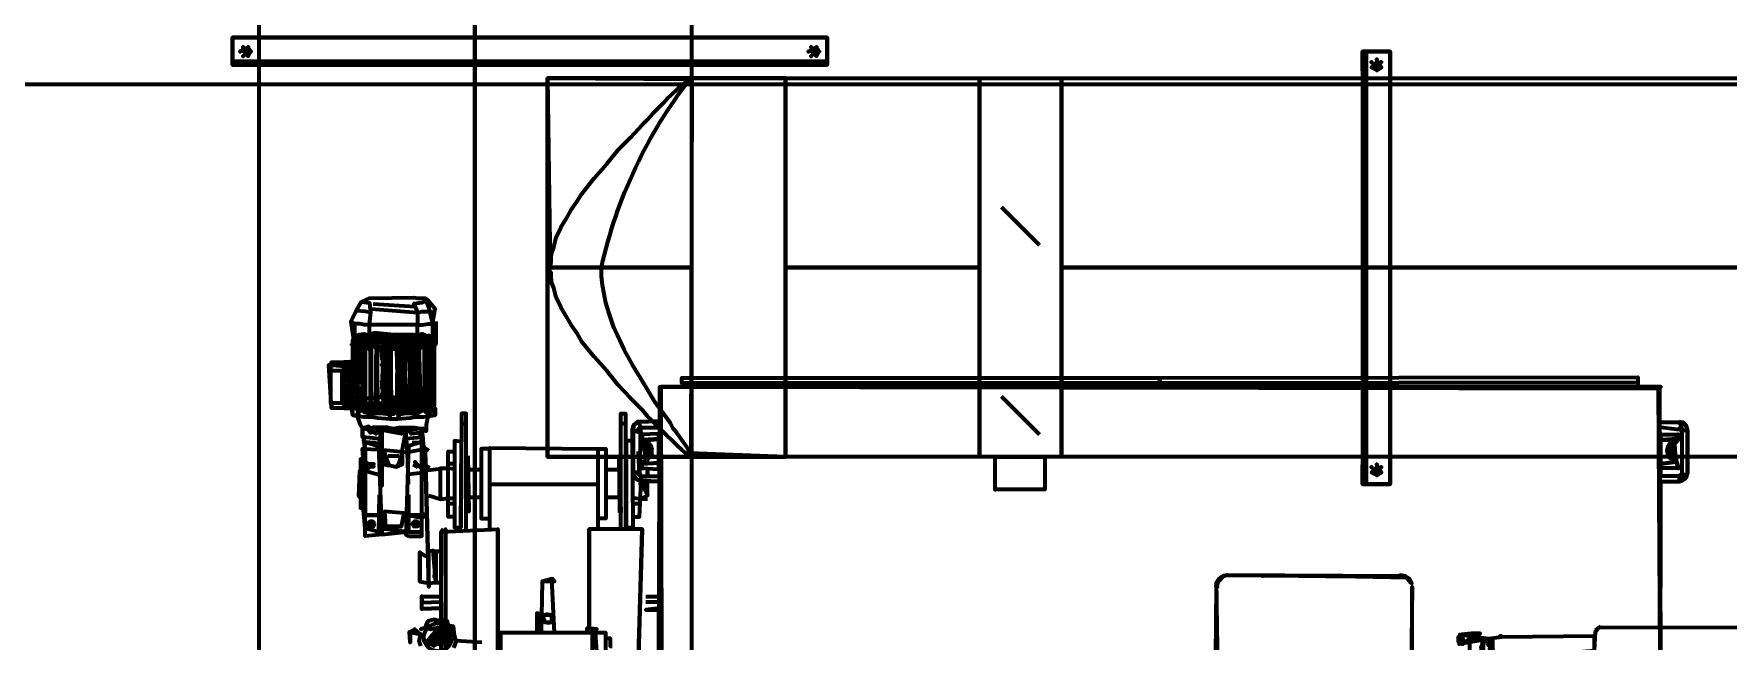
# Model space of a CAD drawing. Extents: x 0 to 1153, y 0 to 816.
# Drawn here: x 509.09 to 529.35, y 513.64 to 520.9 of the extents above; entities that cross this region are included whole.
import ezdxf

# ---------------------------------------------------------------- set-up
doc = ezdxf.new("R2010")
doc.units = 0
doc.header["$MEASUREMENT"] = 0
for name, color, linetype in [('Arch', 7, 'Continuous'), ('EQUIPMENTS', 7, 'Continuous'), ('Hatch', 7, 'Continuous'), ('HVAC', 7, 'Continuous')]:
    doc.layers.add(name, color=color, linetype=linetype)

msp = doc.modelspace()

# ---------------------------------------------------------------- linework, layer by layer
at = {"layer": 'Arch', "color": 11, "linetype": 'Continuous', "lineweight": 211}
for p, q in [((521.113, 518.372), (520.658, 518.827)), ((521.113, 516.107), (520.658, 516.562))]:
    msp.add_line(p, q, dxfattribs=at)
at = {"layer": 'EQUIPMENTS', "color": 251, "linetype": 'Continuous', "lineweight": 211}
msp.add_lwpolyline([(113.961, 522.88), (486.188, 522.88), (486.505, 520.298), (632.852, 520.298)], dxfattribs=at)
at = {"layer": 'Hatch', "color": 251, "linetype": 'Continuous', "lineweight": 211}
for p, q in [((513.768, 517.737), (513.8, 517.716)), ((513.895, 517.461), (513.895, 517.197)), ((513.186, 517.038), (513.196, 517.038)), ((513.577, 517.155), (513.482, 517.144)), ((513.652, 517.028), (513.588, 517.028)), ((516.594, 516.657), (516.583, 516.678)), ((513.133, 516.382), (513.08, 516.393)), ((513.44, 516.297), (513.45, 516.308)), ((514.255, 516.234), (514.202, 516.234)), ((516.16, 516.234), (516.107, 516.234)), ((513.609, 516.012), (513.726, 516.012)), ((513.704, 516.181), (513.662, 516.17)), ((512.995, 515.811), (512.995, 515.228)), ((513.323, 515.853), (513.45, 515.853)), ((515.832, 515.948), (515.832, 514.974)), ((516.096, 515.853), (516.107, 515.853)), ((514.117, 515.758), (514.043, 515.758)), ((514.435, 515.684), (514.287, 515.684)), ((516.086, 515.684), (515.927, 515.684)), ((516.572, 515.758), (516.572, 515.768)), ((514.54, 515.514), (515.832, 515.514)), ((513.048, 515.366), (513.048, 515.355)), ((514.043, 515.281), (514.117, 515.281)), ((514.435, 515.355), (514.287, 515.355)), ((516.086, 515.355), (515.927, 515.355)), ((516.255, 515.281), (516.329, 515.281)), ((516.424, 515.334), (516.329, 515.334)), ((514.276, 515.175), (514.255, 515.175)), ((513.98, 514.974), (513.958, 514.943)), ((523.886, 514.424), (523.886, 514.413)), ((523.949, 514.413), (523.949, 514.424)), ((524.076, 514.424), (524.076, 514.413)), ((524.14, 514.413), (524.14, 514.424)), ((524.267, 514.424), (524.267, 514.413)), ((524.33, 514.413), (524.33, 514.424)), ((516.403, 514.17), (516.572, 514.17)), ((516.403, 514.107), (516.572, 514.107)), ((525.558, 514.138), (525.568, 514.138)), ((513.641, 513.778), (513.641, 513.747)), ((525.558, 513.821), (525.568, 513.821)), ((523.24, 513.757), (523.229, 513.757)), ((525.568, 513.747), (525.558, 513.747)), ((525.568, 513.641), (525.558, 513.641))]:
    msp.add_line(p, q, dxfattribs=at)
for points in [[(512.942, 517.588), (513.006, 517.694), (513.101, 517.684), (513.112, 517.567), (513.048, 517.578), (512.942, 517.588), (512.879, 517.461), (512.942, 517.588), (513.006, 517.694), (513.101, 517.737), (513.63, 517.747), (513.683, 517.737), (513.768, 517.737), (513.81, 517.62), (513.853, 517.43), (513.853, 517.165), (513.821, 517.218), (513.694, 517.218), (513.673, 517.271), (513.662, 517.112), (513.673, 517.271), (513.673, 517.207), (513.768, 517.229), (513.673, 517.271), (513.673, 517.133), (513.673, 517.419), (513.736, 517.419), (513.8, 517.43), (513.853, 517.43), (513.884, 517.61), (513.8, 517.716), (513.726, 517.684), (513.63, 517.673), (513.673, 517.567), (513.673, 517.419), (513.038, 517.419), (512.985, 517.43), (512.921, 517.43), (512.921, 517.165), (512.964, 517.207), (512.911, 517.218), (513.027, 517.25), (513.08, 517.239), (513.154, 517.239), (513.112, 517.186), (513.048, 517.186), (512.974, 517.26), (512.911, 517.26), (513.038, 517.271), (513.091, 517.271), (513.112, 517.038), (513.112, 517.049)], [(513.144, 517.673), (513.641, 517.641), (513.63, 517.673)], [(512.921, 517.43), (512.879, 517.461), (512.921, 517.165), (512.879, 517.197)], [(513.292, 517.144), (513.196, 517.155), (513.101, 517.155), (513.101, 517.419), (513.122, 517.61), (513.673, 517.567), (513.726, 517.578), (513.789, 517.578), (513.842, 517.588), (513.842, 517.588)], [(513.112, 516.636), (513.122, 516.414), (513.122, 517.271), (513.345, 517.271), (513.355, 517.165), (513.355, 516.551), (513.26, 516.551), (513.27, 516.477), (513.186, 516.477), (513.186, 516.541), (513.112, 516.541), (513.112, 516.477), (513.122, 517.271), (513.122, 516.414), (513.175, 516.403), (513.186, 517.282), (513.228, 517.229), (513.355, 517.25), (513.366, 517.197), (513.44, 517.176), (513.419, 517.229), (513.366, 517.197), (513.313, 517.176), (513.323, 517.229), (513.334, 517.176), (513.345, 517.229), (513.355, 517.123), (513.355, 517.186), (513.355, 517.123), (513.345, 516.551), (513.355, 516.477), (513.408, 516.509), (513.419, 516.456), (513.366, 516.435), (513.345, 517.25), (513.355, 517.303), (513.355, 517.25), (513.355, 516.435), (513.355, 516.371), (513.419, 516.424), (513.366, 516.382), (513.334, 516.456), (513.334, 516.509), (513.355, 516.435), (513.345, 516.371), (513.355, 516.435), (513.281, 516.477), (513.26, 516.551), (513.196, 516.551), (513.196, 516.477), (513.26, 516.477), (513.27, 516.403), (513.196, 516.403), (513.196, 516.636), (513.196, 516.403), (513.186, 517.207), (513.239, 517.207), (513.27, 517.282), (513.27, 517.038), (513.26, 517.112), (513.292, 517.028), (513.27, 516.975), (513.27, 517.038), (513.281, 517.133), (513.345, 517.165), (513.313, 517.229), (513.281, 517.186), (513.26, 517.133), (513.26, 517.207), (513.281, 517.028), (513.292, 516.943), (513.292, 517.017), (513.281, 517.207), (513.281, 517.282), (513.27, 517.006), (513.27, 516.7), (513.249, 516.583), (513.292, 516.657), (513.313, 516.509), (513.366, 516.509), (513.355, 516.456), (513.366, 516.509), (513.345, 516.456), (513.355, 516.551), (513.429, 516.551), (513.514, 516.551), (513.588, 516.594), (513.652, 516.594), (513.588, 516.594), (513.662, 516.594), (513.662, 516.7), (513.673, 516.752), (513.588, 516.752), (513.673, 516.7), (513.609, 516.668), (513.662, 516.668), (513.609, 516.636), (513.588, 516.7), (513.673, 516.7), (513.673, 516.763), (513.673, 516.604), (513.588, 516.604), (513.652, 516.594), (513.662, 516.668), (513.588, 516.678), (513.577, 516.551), (513.588, 516.477), (513.588, 516.541), (513.694, 516.541), (513.662, 516.467), (513.694, 516.541), (513.757, 516.53), (513.726, 516.467), (513.81, 516.467), (513.863, 516.477), (513.81, 516.477), (513.863, 516.467), (513.779, 516.456), (513.853, 516.477), (513.8, 516.509), (513.8, 516.456), (513.853, 516.467), (513.821, 516.414), (513.736, 516.393), (513.683, 516.393), (513.577, 516.414), (513.62, 517.292), (513.503, 517.282), (513.493, 517.207), (513.493, 517.133), (513.419, 517.165), (513.429, 517.271), (513.366, 517.25), (513.355, 517.303), (513.355, 517.25), (513.313, 517.207), (513.101, 517.207), (513.048, 517.218), (513.027, 516.922), (512.837, 516.89), (512.847, 516.953), (512.794, 516.932), (512.847, 516.922), (512.794, 516.89), (512.89, 516.932), (512.974, 516.953), (512.9, 516.953), (512.9, 517.239), (512.911, 516.943), (512.932, 517.25), (512.964, 517.186), (512.964, 517.26), (512.974, 517.133), (512.964, 517.229), (513.027, 517.271), (513.006, 517.218), (513.027, 517.155), (512.985, 517.207), (512.953, 517.133), (512.911, 517.218), (512.921, 517.271), (512.921, 517.207), (512.953, 517.165), (512.964, 517.26), (512.911, 517.271), (512.964, 517.186), (512.921, 517.218), (512.974, 517.176), (512.932, 517.25), (512.932, 516.932), (512.932, 516.996), (512.995, 516.985), (512.921, 516.996), (512.89, 516.932), (512.794, 516.932), (512.815, 516.858), (512.826, 516.805), (512.89, 516.752), (512.837, 516.742), (512.89, 516.71), (512.837, 516.657), (512.89, 516.647), (512.974, 516.604), (512.942, 516.647), (512.89, 516.657), (512.847, 516.615), (512.879, 516.551), (512.932, 516.551), (512.964, 516.594), (512.932, 516.541), (512.858, 516.562), (512.858, 516.615), (512.89, 516.657), (512.974, 516.604), (512.932, 516.541), (512.868, 516.562), (512.847, 516.615), (512.932, 516.657), (512.974, 516.604), (512.932, 516.541), (512.964, 516.604), (512.942, 516.551), (512.974, 516.604), (512.932, 516.657), (512.847, 516.615), (512.815, 516.562), (512.847, 516.488), (512.837, 516.435), (512.985, 516.467), (512.826, 516.467), (512.858, 516.509), (512.794, 516.477), (512.89, 516.477), (512.89, 516.541), (512.858, 516.636), (512.921, 516.657), (512.964, 516.625), (512.995, 516.573), (512.942, 516.551), (512.815, 516.583), (512.826, 516.636), (512.879, 516.689), (512.858, 516.636), (512.879, 516.551), (512.932, 516.509), (512.858, 516.53), (512.932, 516.509), (512.995, 516.573), (512.995, 516.636), (512.942, 516.689), (512.89, 516.7), (512.89, 516.752), (512.837, 516.795), (512.89, 516.763), (512.942, 516.774), (512.985, 516.805), (512.942, 516.763), (512.995, 516.805), (512.942, 516.763), (512.837, 516.805), (512.879, 516.911), (512.985, 516.869), (512.932, 516.932), (512.974, 517.176), (512.974, 516.953), (512.879, 516.911), (512.815, 516.827), (512.826, 516.879), (512.837, 516.805), (512.879, 516.752), (512.942, 516.731), (512.995, 516.805), (512.995, 516.879), (512.9, 516.964), (512.995, 516.964), (512.911, 516.964), (512.995, 516.975), (512.995, 517.176), (512.974, 516.953), (512.89, 516.932), (512.826, 516.879), (512.815, 516.827), (512.837, 516.774), (512.89, 516.721), (512.837, 516.774), (512.837, 516.827), (512.847, 516.879), (512.942, 516.901), (512.911, 516.953), (512.974, 516.953), (512.89, 516.922), (512.847, 516.879), (512.985, 516.869), (512.942, 516.731), (512.964, 516.678), (512.911, 516.657), (512.826, 516.636), (512.815, 516.583), (512.89, 516.509), (512.794, 516.477), (512.837, 516.424), (512.985, 516.424), (513.017, 516.467), (513.048, 516.414), (512.985, 516.435), (512.826, 516.435), (512.794, 516.477), (512.646, 516.488), (512.646, 516.424), (512.614, 516.943), (512.837, 516.922), (512.995, 516.943), (512.995, 517.176), (512.985, 517.229), (512.911, 517.239), (512.974, 517.25), (512.921, 517.271), (512.964, 517.218), (512.995, 517.176), (513.017, 517.26), (513.017, 516.456), (512.953, 516.414), (512.911, 516.445), (512.964, 516.467), (512.794, 516.435), (513.027, 516.467), (512.9, 516.456), (512.953, 516.456), (512.974, 516.393), (512.953, 516.456), (513.017, 516.424), (513.017, 517.26), (512.942, 517.271), (512.974, 517.165), (512.953, 517.239), (512.953, 517.186), (512.985, 517.26), (512.974, 517.176), (512.964, 517.229), (512.9, 517.229), (512.921, 516.943), (512.911, 517.207), (513.006, 517.218), (513.122, 517.197), (513.196, 517.207), (513.186, 517.123), (513.196, 516.562), (513.196, 517.133), (513.281, 517.112), (513.292, 517.017), (513.249, 517.091), (513.281, 517.006), (513.281, 516.647), (513.281, 516.403), (513.323, 516.435), (513.345, 516.509), (513.345, 516.414), (513.345, 517.271), (513.27, 517.271), (513.313, 517.303), (513.281, 517.207), (513.323, 517.176), (513.355, 517.133), (513.44, 517.176), (513.44, 517.25), (513.44, 517.303), (513.429, 516.435), (513.44, 516.371), (513.429, 516.435), (513.514, 516.403), (513.546, 517.229), (513.419, 517.271), (513.44, 516.509), (513.408, 516.435), (513.419, 516.371), (513.429, 516.435), (513.44, 517.25), (513.45, 517.303), (513.63, 517.303), (513.694, 517.271), (513.81, 517.26), (513.831, 517.207), (513.779, 517.229), (513.853, 517.207), (513.768, 517.176), (513.694, 517.133), (513.673, 517.207), (513.694, 517.292), (513.757, 517.292), (513.821, 517.229), (513.874, 517.229), (513.81, 517.207), (513.863, 517.239), (513.768, 517.176), (513.673, 517.133), (513.652, 517.07), (513.588, 517.07), (513.652, 517.08), (513.588, 517.08), (513.673, 517.059), (513.609, 517.049), (513.673, 516.996), (513.609, 516.953), (513.652, 517.006), (513.662, 517.123), (513.662, 517.271), (513.673, 517.133), (513.662, 517.08), (513.673, 517.133), (513.768, 517.176), (513.715, 517.207), (513.662, 517.207), (513.757, 517.25), (513.821, 517.26), (513.821, 517.207), (513.853, 517.271), (513.853, 517.207), (513.821, 517.271), (513.8, 517.176), (513.863, 517.218), (513.8, 517.26), (513.8, 517.176), (513.757, 516.509), (513.736, 516.435), (513.652, 516.414), (513.652, 517.271), (513.662, 517.028), (513.662, 516.922), (513.673, 517.07), (513.588, 517.006), (513.673, 516.985), (513.694, 517.271), (513.652, 517.207), (513.694, 517.133), (513.694, 517.197), (513.673, 517.123), (513.694, 517.197), (513.63, 517.239), (513.577, 517.207), (513.577, 517.133), (513.514, 517.133), (513.524, 517.282), (513.408, 517.303), (513.429, 517.25), (513.503, 517.282), (513.546, 516.445), (513.726, 516.414), (513.704, 516.467), (513.726, 516.53), (513.757, 516.467), (513.8, 516.424), (513.779, 516.477), (513.757, 516.53), (513.779, 516.424), (513.863, 516.467), (513.779, 516.424), (513.757, 516.477), (513.757, 517.207), (513.81, 517.25), (513.863, 517.25), (513.821, 516.435), (513.874, 516.445), (513.863, 517.239), (513.874, 516.445), (513.789, 516.477), (513.853, 516.435), (513.81, 517.25), (513.789, 517.176), (513.757, 516.498), (513.779, 517.229), (513.863, 517.218), (513.81, 517.207), (513.789, 516.509), (513.81, 516.435), (513.863, 516.445), (513.81, 516.435), (513.757, 516.467), (513.694, 516.488), (513.673, 517.197), (513.588, 517.271), (513.535, 517.271), (513.704, 517.271), (513.789, 517.26), (513.863, 517.239), (513.81, 517.26), (513.757, 517.186), (513.81, 517.25), (513.863, 517.207), (513.821, 517.25), (513.8, 517.176), (513.8, 516.509), (513.821, 516.435), (513.853, 516.477), (513.831, 516.414), (513.8, 516.52), (513.821, 516.445), (513.863, 516.477), (513.81, 516.477), (513.863, 516.456), (513.81, 516.477), (513.831, 516.424), (513.8, 517.229), (513.874, 517.239), (513.81, 517.292), (513.853, 517.218), (513.768, 517.176), (513.673, 517.144), (513.588, 517.133), (513.588, 517.197), (513.694, 517.218), (513.81, 517.207), (513.842, 517.25), (513.8, 516.456), (513.726, 516.414), (513.821, 516.34), (513.853, 516.414), (513.8, 516.477), (513.874, 516.445), (513.821, 516.477), (513.81, 516.424), (513.757, 516.435), (513.662, 516.403), (513.694, 516.445), (513.588, 516.403), (513.588, 516.689), (513.662, 516.678), (513.673, 516.625), (513.662, 516.71), (513.673, 516.953), (513.588, 516.922), (513.652, 516.922), (513.588, 516.922), (513.588, 517.017), (513.588, 517.07), (513.588, 517.017), (513.652, 517.006), (513.673, 516.932), (513.588, 516.932), (513.673, 516.975), (513.662, 517.028), (513.673, 516.943), (513.662, 517.028), (513.673, 516.731), (513.652, 516.657), (513.63, 516.445), (513.546, 516.456), (513.44, 516.456), (513.44, 516.509), (513.429, 516.414), (513.45, 516.509), (513.577, 516.477), (513.419, 516.435), (513.45, 516.382), (513.419, 516.456), (513.334, 516.435), (513.366, 516.382), (513.323, 516.435), (513.27, 516.414), (513.27, 516.657), (513.292, 516.742), (513.249, 516.668), (513.292, 516.752), (513.27, 516.678), (513.292, 516.594), (513.334, 517.165), (513.345, 517.271), (513.419, 517.303), (513.44, 517.25), (513.493, 517.207), (513.429, 517.186), (513.334, 517.25), (513.281, 517.282), (513.355, 517.282), (513.44, 517.25), (513.345, 517.229), (513.366, 517.176), (513.355, 517.271), (513.345, 516.435), (513.461, 516.382), (513.503, 516.414), (513.461, 517.303), (513.44, 517.25), (513.535, 517.207), (513.588, 517.186), (513.535, 517.207), (513.493, 516.477), (513.461, 516.435), (513.419, 517.271), (513.62, 517.26), (513.577, 516.403), (513.387, 516.382), (513.122, 516.414), (513.112, 516.488), (513.112, 516.541), (513.112, 517.123), (513.048, 517.144), (513.048, 517.218), (512.995, 517.229), (512.932, 516.996), (512.837, 516.964), (512.847, 516.911), (512.815, 516.858), (512.815, 516.795), (512.847, 516.731), (512.911, 516.7), (512.974, 516.625), (512.995, 516.52), (512.942, 516.477), (512.858, 516.477), (512.815, 516.53), (512.89, 516.467), (512.942, 516.477), (512.89, 516.467), (512.985, 516.509), (513.006, 516.583), (512.974, 516.625), (512.911, 516.657), (512.858, 516.636), (512.815, 516.573), (512.826, 516.52), (512.815, 516.573), (512.879, 516.615), (512.942, 516.615), (512.974, 516.562), (512.942, 516.615), (512.879, 516.615), (512.847, 516.573), (512.932, 516.541), (512.974, 516.594), (512.932, 516.541), (512.868, 516.562), (512.847, 516.625), (512.911, 516.71), (512.837, 516.742), (512.815, 516.795), (512.858, 516.869), (512.879, 516.922), (512.837, 516.964), (512.837, 516.89), (512.826, 516.837), (512.837, 516.89), (512.942, 516.922), (512.89, 516.89), (512.985, 516.848), (512.985, 516.795), (512.964, 516.721), (512.911, 516.71), (512.985, 516.742), (513.006, 516.816), (512.974, 516.869), (512.911, 516.89), (512.985, 516.869), (512.964, 516.784), (512.911, 516.752), (512.837, 516.795), (512.89, 516.752), (512.89, 516.689), (512.932, 516.657), (512.974, 516.615), (512.868, 516.647), (512.815, 516.573), (512.847, 516.488), (512.89, 516.435), (513.027, 516.435), (513.048, 516.488), (513.059, 516.541), (513.112, 516.541), (513.112, 516.562)], [(513.228, 517.229), (513.154, 517.239), (513.048, 517.197), (512.964, 517.207), (512.921, 517.271), (512.953, 517.165), (512.921, 517.207), (512.921, 517.271), (513.017, 517.282), (513.08, 517.292), (513.154, 517.324), (513.091, 517.292), (513.038, 517.282), (512.974, 517.271), (512.964, 517.218), (512.911, 517.229), (512.974, 517.303), (513.038, 517.313), (513.091, 517.292), (513.228, 517.229), (513.228, 517.303), (513.154, 517.239), (513.091, 517.239), (513.027, 517.207), (513.027, 516.975), (512.868, 516.932), (512.932, 516.932), (513.006, 516.858), (512.932, 516.89), (513.006, 516.858), (512.964, 516.784), (512.932, 516.89), (512.868, 516.879), (512.953, 516.879), (512.89, 516.89), (512.815, 516.837), (512.858, 516.922), (512.911, 516.901), (512.964, 516.784), (512.932, 516.7), (512.879, 516.71), (512.815, 516.774), (512.826, 516.837), (512.858, 516.879), (512.942, 516.879), (512.964, 516.784), (512.942, 516.71), (512.837, 516.7), (512.942, 516.71), (512.964, 516.784), (512.932, 516.71), (512.911, 516.657), (512.868, 516.71), (512.932, 516.71), (512.964, 516.784), (512.942, 516.879), (512.89, 516.89), (512.826, 516.837), (512.815, 516.784), (512.826, 516.837), (512.879, 516.879), (512.826, 516.837), (512.815, 516.784), (512.858, 516.721), (512.911, 516.721), (512.837, 516.763), (512.837, 516.827), (512.879, 516.869), (512.942, 516.869), (512.964, 516.784), (512.942, 516.731), (512.89, 516.71), (512.837, 516.752), (512.826, 516.816), (512.868, 516.869), (512.942, 516.869), (512.964, 516.784), (512.911, 516.689), (512.942, 516.647), (512.995, 516.615), (513.006, 516.541), (512.942, 516.467), (512.995, 516.509), (513.006, 516.562), (512.995, 516.509), (513.017, 516.456), (513.112, 516.414), (512.953, 516.414), (513.006, 516.541), (513.006, 516.615), (512.964, 516.52), (512.911, 516.498), (512.847, 516.53), (512.847, 516.583), (512.9, 516.615), (512.964, 516.594), (512.974, 516.541), (513.006, 516.615), (512.974, 516.668), (512.911, 516.71), (512.964, 516.784), (512.942, 516.869), (512.89, 516.89), (512.932, 516.932), (513.027, 516.932), (512.794, 516.975), (513.027, 516.975), (512.794, 516.975), (513.027, 516.943), (512.837, 516.89), (512.89, 516.901), (512.837, 516.89), (512.932, 516.922), (512.921, 516.975), (513.027, 516.975), (512.911, 516.932), (512.911, 516.879), (512.858, 516.858), (512.964, 516.784), (512.911, 516.879), (512.868, 516.922), (512.815, 516.858), (512.815, 516.795), (512.815, 516.858), (512.868, 516.922), (512.932, 516.932), (512.985, 516.858), (512.964, 516.784), (512.974, 516.721), (512.89, 516.7), (512.837, 516.731), (512.815, 516.816), (512.847, 516.869), (512.911, 516.89), (512.837, 516.879), (512.89, 516.922), (512.985, 516.879), (512.932, 516.922), (512.837, 516.879), (512.964, 516.784), (512.858, 516.784), (512.964, 516.784), (512.974, 516.805)], [(513.588, 516.7), (513.652, 516.678), (513.652, 516.763), (513.588, 516.752), (513.588, 516.7), (513.652, 516.678), (513.588, 516.7), (513.652, 516.678), (513.588, 516.7), (513.588, 516.985), (513.652, 516.985), (513.588, 516.985), (513.652, 517.006), (513.588, 517.028), (513.588, 517.282), (513.27, 517.282), (513.228, 517.229), (513.419, 517.186), (513.662, 517.186), (513.768, 517.229), (513.8, 517.176), (513.874, 517.229), (513.874, 516.445), (513.863, 517.207), (513.81, 517.207), (513.789, 517.155), (513.8, 517.207), (513.874, 517.229), (513.81, 517.229), (513.789, 517.155), (513.779, 517.229), (513.757, 517.176), (513.715, 517.144), (513.81, 517.207), (513.81, 517.26), (513.715, 517.186), (513.736, 517.26), (513.789, 517.218), (513.726, 517.218), (513.662, 517.144), (513.736, 517.155), (513.609, 517.144), (513.673, 517.144), (513.662, 517.207), (513.757, 517.186), (513.715, 517.218), (513.736, 517.282), (513.8, 517.271), (513.726, 517.26), (513.789, 517.218), (513.81, 517.165), (513.81, 516.509), (513.8, 516.424), (513.715, 516.467), (513.736, 516.414), (513.789, 516.424), (513.831, 516.477), (513.789, 516.424), (513.757, 516.498), (513.715, 516.467), (513.694, 517.197), (513.736, 517.282), (513.662, 517.271), (513.652, 517.08), (513.588, 517.08), (513.694, 517.133), (513.673, 517.186), (513.683, 517.239), (513.747, 517.207), (513.81, 517.207), (513.863, 517.207), (513.831, 517.271), (513.81, 517.207), (513.863, 517.239), (513.779, 517.197), (513.694, 517.133), (513.673, 517.186), (513.683, 517.239), (513.588, 517.282), (513.683, 517.271), (513.736, 517.271), (513.8, 517.282), (513.736, 517.313), (513.683, 517.292), (513.588, 517.282), (513.704, 517.271), (513.609, 516.414), (513.472, 516.414), (513.461, 516.541), (513.408, 516.509), (513.408, 516.456), (513.355, 516.435), (513.323, 516.382), (513.355, 516.424), (513.27, 516.477), (513.345, 516.488), (513.228, 516.456), (513.154, 516.445), (513.038, 516.424), (512.974, 516.382), (513.048, 516.414), (512.995, 516.456), (512.942, 516.509), (512.974, 516.562), (512.942, 516.604), (512.89, 516.615), (512.847, 516.573), (512.911, 516.498), (512.847, 516.53), (512.837, 516.467), (512.89, 516.467), (512.815, 516.467), (512.953, 516.445), (512.9, 516.467), (512.953, 516.467), (512.921, 516.414), (512.89, 516.498), (512.942, 516.509), (512.995, 516.541), (513.006, 516.615), (512.942, 516.689), (513.006, 516.615), (512.964, 516.678), (512.911, 516.7), (512.815, 516.625), (512.837, 516.7), (512.89, 516.689), (512.837, 516.7), (512.89, 516.7), (512.89, 516.647), (512.837, 516.7), (512.911, 516.742), (512.837, 516.742), (512.89, 516.742), (512.942, 516.752), (512.995, 516.784), (513.006, 516.858), (512.974, 516.901), (512.932, 516.932), (512.985, 516.89), (513.006, 516.837), (512.964, 516.922), (512.911, 516.932), (512.985, 516.89), (513.006, 516.837), (512.932, 516.932), (513.006, 516.858), (512.995, 516.784), (512.942, 516.752), (512.89, 516.742), (512.89, 516.647), (512.942, 516.689), (512.985, 516.657), (513.006, 516.604), (512.974, 516.53), (512.89, 516.509), (512.837, 516.477), (513.027, 516.477), (512.794, 516.424), (513.017, 516.424), (512.794, 516.424), (513.038, 516.414), (512.953, 516.414), (512.974, 516.329), (513.038, 516.318), (513.133, 516.318), (513.196, 516.308), (513.345, 516.297), (513.44, 516.297), (513.588, 516.308), (513.641, 516.318), (513.747, 516.318), (513.8, 516.329), (513.884, 516.34), (513.884, 516.414), (513.821, 516.435), (513.884, 516.414), (513.8, 516.424), (513.747, 516.393), (513.662, 516.414), (513.609, 516.414), (513.588, 517.282)], [(513.726, 515.821), (513.768, 515.789), (513.726, 515.821), (513.768, 515.916), (513.704, 516.128), (513.599, 516.117), (513.567, 516.17), (513.482, 516.117), (513.249, 516.16), (513.175, 516.117), (513.08, 516.17), (513.027, 516.17), (512.995, 516.223), (512.953, 516.34), (512.974, 516.393), (513.027, 516.424), (513.112, 516.467), (513.048, 516.488), (513.038, 516.435), (512.837, 516.435), (512.89, 516.435), (512.837, 516.467), (512.911, 516.467), (512.847, 516.488), (512.932, 516.467), (513.006, 516.541), (512.985, 516.615), (513.006, 516.541), (512.964, 516.594), (512.879, 516.615), (512.815, 516.541), (512.879, 516.509), (512.964, 516.477), (512.89, 516.509), (512.847, 516.551), (512.911, 516.509), (512.964, 516.53), (512.942, 516.615), (512.89, 516.615), (512.942, 516.604), (512.964, 516.551), (512.921, 516.498), (512.858, 516.53), (512.911, 516.509), (512.964, 516.541), (512.953, 516.594), (512.964, 516.541), (512.89, 516.509), (512.826, 516.562), (512.815, 516.615), (512.847, 516.668), (512.815, 516.625), (512.847, 516.541), (512.89, 516.509), (512.921, 516.445), (512.868, 516.477), (512.826, 516.52), (512.815, 516.573), (512.847, 516.625), (512.89, 516.742), (512.985, 516.784), (513.006, 516.837), (512.964, 516.763), (512.911, 516.742), (512.837, 516.784), (512.815, 516.858), (512.847, 516.901), (513.027, 516.964), (512.921, 517.006), (512.921, 516.943), (512.868, 516.922), (513.027, 516.996), (513.027, 516.424), (513.122, 516.414), (513.038, 516.393), (512.974, 516.414), (512.921, 516.456), (512.974, 516.424), (513.038, 516.435), (512.953, 516.414), (512.921, 516.456), (512.953, 516.414), (512.911, 516.445), (512.837, 516.477), (513.027, 516.467), (513.08, 516.393), (513.144, 516.382), (513.323, 516.382), (513.27, 516.403), (513.345, 516.435), (513.323, 516.509), (513.355, 516.562), (513.461, 516.541), (513.503, 516.477), (513.514, 516.551), (513.472, 517.144), (513.429, 517.176), (513.546, 517.229), (513.62, 517.239), (513.588, 517.282), (513.154, 517.324), (513.196, 517.282), (513.196, 517.038), (513.186, 517.271), (513.196, 517.197), (513.186, 517.133), (513.112, 517.207), (513.122, 517.144), (513.122, 517.207), (513.228, 517.229), (513.069, 517.271), (512.995, 517.26), (512.921, 517.207), (512.974, 517.229), (512.974, 517.165), (512.921, 517.207), (512.995, 517.26), (513.048, 517.26), (513.048, 516.414), (513.228, 516.445), (513.186, 516.477), (513.122, 516.488), (513.175, 516.477), (513.302, 516.456), (513.472, 516.456), (513.503, 516.403), (513.45, 516.403), (513.387, 516.35), (513.302, 516.35), (513.228, 516.361), (513.091, 516.361), (513.038, 516.371), (513.091, 516.414), (513.154, 516.424), (513.62, 516.424), (513.726, 516.467), (513.81, 516.467), (513.81, 516.414), (513.736, 516.393), (513.683, 516.361), (513.546, 516.361), (513.472, 516.35), (513.63, 516.382), (513.683, 516.414), (513.736, 516.414), (513.8, 516.393), (513.863, 516.414), (513.821, 516.445), (513.8, 516.382), (513.694, 516.393), (513.63, 516.382), (513.577, 516.414), (513.514, 516.403), (513.313, 516.414), (513.281, 516.625), (513.27, 516.615)], [(512.942, 517.239), (512.921, 517.165), (512.942, 517.239), (513.017, 517.282), (512.942, 517.239), (512.921, 517.165), (512.942, 517.239), (512.985, 517.165), (513.038, 517.155), (513.112, 517.197), (513.027, 517.186), (512.921, 517.165), (512.942, 517.239), (513.017, 517.282)], [(513.122, 517.271), (513.334, 517.303), (513.345, 517.25)], [(513.355, 517.165), (513.408, 517.176), (513.461, 517.229), (513.482, 517.144), (513.249, 517.102), (513.249, 517.017), (513.27, 516.964), (513.249, 516.943)], [(513.736, 517.155), (513.8, 517.165), (513.895, 517.186), (513.8, 517.165), (513.768, 517.229), (513.673, 517.197), (513.768, 517.229), (513.8, 517.165)], [(513.355, 517.038), (513.355, 517.038), (513.345, 517.038)], [(513.408, 517.207), (513.408, 517.207), (513.408, 517.207), (513.408, 517.207)], [(512.636, 516.869), (512.636, 516.488), (512.773, 516.488), (512.773, 516.869), (512.636, 516.869), (512.646, 516.975), (512.794, 516.975), (512.794, 516.424), (512.646, 516.424)], [(512.773, 516.953), (512.636, 516.943), (512.773, 516.953), (512.636, 516.943), (512.636, 516.943)], [(512.985, 516.858), (512.868, 516.901), (512.837, 516.858), (512.868, 516.901)], [(513.196, 516.636), (513.196, 516.636), (513.186, 516.636)], [(513.249, 516.742), (513.249, 516.742), (513.249, 516.742)], [(513.345, 516.647), (513.345, 516.647), (513.355, 516.647)], [(513.662, 516.657), (513.652, 516.403), (513.652, 516.488), (513.588, 516.488), (513.641, 516.477), (513.588, 516.477), (513.524, 516.456), (513.472, 516.456)], [(513.588, 516.763), (513.652, 516.763), (513.588, 516.763), (513.652, 516.763)], [(515.747, 513.45), (517.091, 513.472), (516.562, 513.45), (516.572, 516.678), (528.511, 516.657), (528.532, 513.45), (525.568, 513.45), (525.568, 514.286), (525.558, 513.302), (523.219, 513.334), (523.304, 513.196), (523.261, 513.08)], [(525.579, 513.339), (525.546, 513.294), (525.579, 513.339), (525.558, 513.45), (528.542, 513.45), (528.532, 516.678), (516.583, 516.678), (516.594, 513.472), (516.594, 513.472)], [(528.267, 516.731), (522.552, 516.721), (516.837, 516.721), (516.837, 516.784), (522.552, 516.784), (522.552, 516.721), (522.552, 516.784), (528.267, 516.795), (528.267, 516.678)], [(512.9, 516.34), (512.89, 516.414), (512.9, 516.34), (512.974, 516.329)], [(512.953, 516.414), (512.953, 516.414), (512.953, 516.414)], [(513.345, 516.371), (513.345, 516.297), (513.345, 516.371), (513.122, 516.403), (513.08, 516.445), (513.186, 516.477), (513.133, 516.477), (512.995, 516.435), (513.027, 516.488)], [(513.196, 516.562), (513.196, 516.562), (513.186, 516.562)], [(513.313, 516.456), (513.26, 516.456), (513.196, 516.445)], [(513.44, 516.371), (513.45, 516.308), (513.44, 516.371), (513.313, 516.414), (513.313, 516.52), (513.461, 516.52)], [(513.313, 516.52), (513.334, 516.509), (513.323, 516.52)], [(513.641, 516.382), (513.694, 516.445), (513.694, 516.445), (513.694, 516.445), (513.577, 516.403)], [(513.588, 516.594), (513.652, 516.604), (513.588, 516.594), (513.652, 516.594), (513.652, 516.594)], [(513.8, 516.424), (513.747, 516.435), (513.779, 516.435)], [(513.884, 516.414), (513.884, 516.34)], [(513.8, 516.329), (513.779, 516.223), (513.779, 516.149), (513.726, 516.17), (513.747, 515.959), (513.81, 515.916)], [(514.255, 514.974), (514.255, 516.361), (514.202, 516.361), (514.191, 514.996), (514.202, 516.022), (514.117, 516.033), (514.117, 514.996), (514.191, 514.996)], [(516.107, 514.974), (516.107, 516.361), (516.16, 516.361), (516.16, 514.974)], [(516.255, 516.033), (516.17, 516.033), (516.17, 514.996), (516.255, 514.996), (516.244, 516.165), (516.259, 516.218), (516.306, 516.258), (516.572, 516.266), (516.306, 516.258), (516.256, 516.211), (516.255, 516.16), (516.255, 515.652), (516.264, 515.598), (516.306, 515.564), (516.572, 515.546), (516.35, 515.546), (516.392, 515.514), (516.424, 515.377), (516.35, 515.334), (516.255, 515.345)], [(516.244, 516.165), (516.259, 516.218), (516.306, 516.258), (516.337, 516.265)], [(516.361, 515.705), (516.35, 515.758), (516.572, 515.768), (516.35, 515.758), (516.361, 515.705), (516.562, 515.694), (516.562, 516.117), (516.35, 516.107), (516.35, 516.054), (516.401, 516.015), (516.445, 515.98), (516.414, 516.022), (516.424, 515.8), (516.435, 516.001), (516.467, 515.842), (516.467, 515.959), (516.477, 515.853), (516.445, 516.001), (516.414, 515.789), (516.371, 516.033), (516.572, 516.054), (516.361, 516.043), (516.361, 516.117), (516.255, 516.16), (516.256, 516.211), (516.306, 516.258), (516.35, 516.191), (516.572, 516.191)], [(528.542, 514.276), (528.542, 515.546), (528.783, 515.549), (528.84, 515.587), (528.86, 515.641), (528.86, 516.16), (528.849, 516.211), (528.812, 516.25), (528.542, 516.255), (528.765, 516.255), (528.796, 516.16), (528.86, 516.16), (528.86, 515.641), (528.798, 515.554), (528.852, 515.607), (528.796, 515.641), (528.796, 516.16), (528.542, 516.191)], [(528.759, 516.266), (528.849, 516.211), (528.812, 516.25), (528.859, 516.173)], [(513.218, 515.387), (513.207, 514.943), (513.048, 514.985), (513.006, 515.461), (513.048, 515.525), (513.017, 515.937), (513.218, 515.927), (513.556, 515.895), (513.535, 516.16), (513.482, 516.16), (513.599, 516.16), (513.535, 516.16), (513.493, 515.927), (513.493, 515.747), (513.419, 515.715), (513.334, 515.736), (513.281, 515.895), (513.281, 515.747), (513.334, 515.736), (513.281, 515.747)], [(513.017, 516.181), (513.091, 516.202), (513.017, 516.181), (513.017, 516.075), (513.017, 516.181), (513.017, 516.181)], [(513.048, 515.927), (513.027, 516.075), (513.048, 515.927), (513.048, 515.144), (513.207, 515.144), (513.048, 515.144)], [(513.249, 516.054), (513.218, 516.054), (513.027, 516.075)], [(513.048, 516.022), (513.207, 515.969), (513.249, 514.911), (513.546, 514.943), (513.207, 514.985), (513.249, 514.911), (513.048, 514.89), (513.048, 516.022), (513.165, 516.012), (513.207, 515.969), (513.249, 516.16), (513.249, 515.927), (513.249, 515.493), (513.207, 515.493)], [(513.323, 516.191), (513.144, 516.191), (513.08, 516.17), (513.112, 516.128), (513.207, 516.17), (513.27, 516.16), (513.503, 516.16)], [(513.175, 516.117), (513.323, 516.191), (513.387, 516.181), (513.45, 516.191), (513.641, 516.191), (513.704, 516.181), (513.757, 516.181), (513.662, 516.17), (513.535, 516.16), (513.63, 516.117)], [(513.757, 516.075), (513.535, 516.054), (513.535, 516.054)], [(516.308, 516.165), (516.342, 516.202), (516.329, 515.62), (516.319, 515.906)], [(516.362, 516.042), (516.416, 516.023), (516.456, 515.983), (516.476, 515.931), (516.445, 515.832), (516.399, 515.79), (516.35, 515.763), (516.399, 515.79), (516.445, 515.832), (516.477, 515.911), (516.465, 515.967), (516.416, 516.023), (516.362, 516.042), (516.361, 516.107), (516.362, 516.042), (516.416, 516.023), (516.456, 515.983), (516.476, 515.931), (516.445, 515.832), (516.399, 515.79), (516.393, 515.911), (516.395, 515.969), (516.393, 515.899), (516.399, 515.79), (516.399, 515.79), (516.445, 515.832)], [(516.562, 516.107), (516.562, 516.107), (516.562, 516.107)], [(528.542, 515.546), (528.765, 515.546), (528.765, 515.609), (528.542, 515.609), (528.542, 515.694), (528.542, 516.107), (528.754, 516.107), (528.743, 516.033), (528.643, 515.991), (528.62, 515.94), (528.62, 515.882), (528.649, 515.824), (528.71, 515.865), (528.711, 515.923), (528.669, 515.98), (528.649, 515.824), (528.648, 515.969), (528.649, 515.824), (528.669, 516.001), (528.649, 515.824), (528.69, 516.012), (528.731, 515.78), (528.701, 516.022), (528.754, 516.107), (528.743, 516.056), (528.542, 516.043), (528.754, 516.043), (528.706, 515.992), (528.711, 515.934), (528.711, 515.876), (528.731, 515.78), (528.754, 515.705), (528.731, 515.78), (528.542, 515.758), (528.731, 515.78), (528.649, 515.824), (528.711, 515.899), (528.71, 515.958), (528.703, 516.015), (528.633, 515.975), (528.617, 515.921), (528.649, 515.824), (528.731, 515.78), (528.649, 515.824), (528.616, 515.911), (528.629, 515.967), (528.67, 516.017), (528.722, 516.041), (528.638, 515.983), (528.618, 515.931), (528.649, 515.824), (528.649, 515.824), (528.731, 515.78)], [(528.542, 516.107), (528.542, 516.107), (528.542, 516.107)], [(513.048, 515.811), (512.995, 515.811), (513.091, 515.758), (513.154, 515.758), (513.101, 515.726), (513.154, 515.726), (513.091, 515.726), (513.154, 515.726), (513.101, 515.715), (513.048, 515.673), (512.974, 515.366), (512.985, 515.673), (513.048, 515.673), (513.207, 515.631)], [(513.281, 515.906), (513.281, 515.906), (513.281, 515.906)], [(513.419, 515.715), (513.45, 515.758), (513.493, 515.885), (513.514, 515.885)], [(513.567, 515.514), (513.556, 515.895), (513.757, 515.937)], [(513.81, 514.286), (513.768, 515.916), (513.81, 514.286), (513.81, 514.72), (513.895, 514.71), (513.958, 514.71)], [(514.117, 515.123), (514.043, 515.123), (514.043, 515.906), (514.117, 515.906)], [(514.54, 515.937), (514.435, 515.937), (514.435, 515.101), (514.54, 515.101)], [(514.54, 514.974), (514.54, 515.948), (515.832, 515.937), (515.927, 515.937), (515.927, 515.101), (515.832, 515.101)], [(512.985, 515.662), (512.985, 515.662), (512.985, 515.662)], [(513.81, 515.736), (513.768, 515.652), (513.768, 515.652), (513.567, 515.631)], [(513.62, 515.747), (513.673, 515.715)], [(514.117, 515.694), (514.022, 515.705), (513.768, 515.673), (513.683, 515.736), (513.641, 515.779), (513.683, 515.736), (513.683, 515.736), (513.768, 515.673)], [(513.948, 515.334), (513.948, 515.705), (514.043, 515.705)], [(516.345, 515.557), (516.292, 515.572), (516.255, 515.652), (516.308, 515.654), (516.255, 515.652)], [(516.255, 515.123), (516.329, 515.123), (516.35, 515.546), (516.35, 515.609), (516.572, 515.609)], [(516.424, 515.609), (516.424, 515.662), (516.424, 515.609), (516.424, 515.662)], [(516.562, 515.705), (516.562, 515.705), (516.562, 515.705)], [(528.754, 515.705), (528.542, 515.705)], [(528.796, 515.646), (528.759, 515.609), (528.805, 515.557), (528.796, 515.646)], [(513.048, 515.525), (513.006, 515.461), (513.048, 515.525), (513.006, 515.482), (513.038, 515.429)], [(513.048, 515.588), (513.048, 515.588), (513.048, 515.588)], [(516.373, 515.494), (516.347, 515.538), (516.373, 515.494), (516.424, 515.377), (516.424, 515.546)], [(513.567, 515.387), (513.567, 514.943), (513.726, 514.943)], [(513.81, 515.377), (513.948, 515.334), (514.043, 515.345), (514.117, 515.345)], [(513.482, 515.006), (513.292, 515.006), (513.482, 515.006), (513.514, 515.165), (513.281, 515.186), (513.292, 515.006), (513.292, 515.006)], [(513.98, 502.761), (513.958, 502.814), (513.958, 514.943), (514.646, 514.974)], [(514.054, 502.761), (514.011, 514.974), (513.98, 502.761), (514.636, 502.761), (514.636, 514.974), (514.636, 502.761)], [(516.319, 513.45), (516.361, 514.974), (516.319, 513.45), (516.361, 514.974), (515.726, 514.974), (515.726, 513.789), (515.726, 514.974)], [(513.704, 514.35), (513.704, 514.699), (513.704, 514.35), (513.81, 514.329), (513.895, 514.339), (513.863, 514.72), (513.895, 514.339), (513.958, 514.339)], [(513.704, 514.699), (513.768, 514.657), (513.81, 514.657)], [(513.81, 514.72), (513.81, 514.72), (513.81, 514.72)], [(513.895, 514.646), (513.874, 514.403), (513.874, 514.403)], [(513.895, 514.339), (513.895, 514.71), (513.895, 514.339)], [(515.313, 513.736), (515.281, 514.382), (515.165, 514.35), (515.154, 513.736), (515.154, 513.969), (515.197, 513.863), (515.25, 513.853), (515.197, 513.863), (515.281, 513.863), (515.281, 513.948), (515.197, 513.948), (515.101, 513.969), (515.101, 513.736)], [(515.276, 514.392), (515.313, 514.35), (515.165, 514.35), (515.154, 514.355)], [(523.219, 513.45), (517.26, 513.45), (523.219, 513.45), (523.229, 514.286), (523.251, 514.35), (523.319, 514.42), (523.251, 514.378), (523.226, 514.334), (523.24, 513.302), (523.219, 513.45)], [(524.542, 514.413), (524.626, 514.413), (524.679, 514.413), (524.732, 514.413), (524.785, 514.413), (524.838, 514.413), (524.891, 514.413), (524.944, 514.413), (524.997, 514.413), (525.05, 514.413), (525.103, 514.413), (525.156, 514.413), (525.208, 514.413), (525.261, 514.413), (525.314, 514.413), (525.367, 514.413), (525.42, 514.413), (525.484, 514.413), (525.431, 514.413), (523.356, 514.424), (525.484, 514.403), (525.537, 514.382), (525.564, 514.324), (525.522, 514.392), (524.478, 514.413), (524.478, 514.413)], [(523.769, 514.424), (523.78, 514.413), (523.78, 514.424)], [(525.425, 514.424), (525.488, 514.414), (525.551, 514.334), (525.488, 514.414), (525.425, 514.424), (525.488, 514.414), (525.488, 514.414)], [(523.229, 514.234), (523.229, 513.853), (523.229, 513.853)], [(513.726, 514.022), (513.958, 514.032), (513.726, 514.022), (513.726, 514.17), (513.726, 514.096), (513.958, 514.107)], [(513.726, 514.17), (513.958, 514.17)], [(516.572, 514.032), (516.403, 514.011), (516.572, 514.011)], [(513.715, 513.577), (513.694, 513.641), (513.715, 513.715), (513.63, 513.747), (513.715, 513.715), (513.641, 513.778), (513.588, 513.747), (513.588, 513.62), (513.577, 513.747), (513.715, 513.715), (513.715, 513.715), (513.715, 513.715), (513.694, 513.726)], [(514.445, 513.62), (514.138, 513.641), (514.117, 513.704), (514.107, 513.81), (514.043, 513.821), (514.033, 513.874), (513.937, 513.874), (513.874, 513.895), (513.8, 513.874), (513.779, 513.8), (513.715, 513.778), (513.779, 513.8), (513.789, 513.863), (513.768, 513.8), (513.831, 513.778), (513.916, 513.8), (513.98, 513.789), (514.043, 513.704), (514.033, 513.63)], [(514.001, 513.567), (514.054, 513.641), (514.054, 513.726), (514.022, 513.778), (513.958, 513.81), (513.948, 513.747), (513.98, 513.704), (513.948, 513.747), (513.853, 513.704), (513.863, 513.641), (513.831, 513.588)], [(514.043, 513.821), (514.043, 513.821), (514.107, 513.8)], [(515.281, 513.948), (515.207, 513.958)], [(515.821, 513.778), (515.705, 513.789), (515.821, 513.778), (515.705, 513.789), (515.705, 513.736), (515.705, 513.789), (515.705, 513.789)], [(516.319, 502.761), (516.361, 503.439), (516.393, 502.761), (515.726, 502.761), (515.736, 503.1), (515.768, 513.778), (515.8, 513.736), (515.832, 513.292), (515.874, 513.091), (515.832, 503.788), (515.8, 503.587), (515.821, 503.1), (515.736, 503.1), (515.821, 503.1)], [(527.749, 513.525), (527.759, 513.747), (527.801, 513.8), (542.777, 513.81), (542.819, 513.778), (542.83, 513.514), (542.809, 513.493)], [(527.823, 513.81), (527.759, 513.768), (527.759, 513.768)], [(513.884, 513.567), (513.789, 513.641), (513.831, 513.683), (513.884, 513.747), (513.831, 513.683)], [(513.948, 513.768), (513.884, 513.747), (513.831, 513.683), (513.863, 513.609)], [(513.916, 513.63), (513.958, 513.704), (513.958, 513.652), (513.906, 513.641), (513.884, 513.747), (513.831, 513.683), (513.937, 513.641), (513.948, 513.715), (513.884, 513.747), (513.948, 513.704), (514.001, 513.726), (513.948, 513.768), (513.884, 513.747), (513.831, 513.683), (513.884, 513.747), (513.831, 513.683), (513.831, 513.599), (513.831, 513.683), (513.884, 513.567)], [(514.001, 513.726), (514.011, 513.662), (513.958, 513.599), (513.884, 513.599)], [(513.969, 513.63), (513.99, 513.683), (513.969, 513.63)], [(514.033, 513.63), (514.033, 513.715), (514.043, 513.662), (514.022, 513.609)], [(514.138, 513.641), (514.107, 513.556)], [(515.927, 513.45), (515.927, 513.736), (514.657, 513.736)], [(515.927, 503.439), (515.927, 503.142), (514.667, 503.142), (514.667, 513.736), (514.667, 503.142)], [(515.927, 513.673), (515.98, 513.673), (515.98, 513.577), (516.001, 513.577)], [(526.383, 513.726), (526.277, 513.726), (526.383, 513.726), (526.277, 513.726), (526.161, 513.715), (526.182, 513.609), (526.129, 513.599), (526.172, 513.641), (526.172, 513.704), (526.119, 513.683), (526.119, 513.63), (526.172, 513.599), (526.256, 513.662), (526.256, 513.376), (526.415, 513.366), (526.426, 513.641), (526.404, 513.577), (526.426, 513.641), (526.256, 513.662)], [(526.14, 513.715), (526.15, 513.609), (526.14, 513.715), (526.15, 513.609), (526.14, 513.715), (526.15, 513.609), (526.479, 513.662), (526.193, 513.704)], [(526.479, 513.44), (526.479, 513.387), (526.426, 513.387), (526.394, 513.567), (526.426, 513.641), (526.479, 513.641), (526.479, 513.588), (526.489, 513.662), (526.5, 513.609), (526.531, 513.652), (526.531, 513.546), (526.542, 513.482), (526.531, 513.366), (526.479, 513.44), (526.415, 513.376), (526.415, 513.313), (526.415, 513.016), (526.479, 513.048)], [(526.415, 513.662), (526.404, 513.609), (526.415, 513.62)], [(527.272, 513.482), (527.749, 513.525), (527.749, 513.694), (526.637, 513.683), (526.489, 513.662), (526.5, 513.609), (526.479, 513.387), (526.426, 513.429), (526.479, 513.429), (526.489, 513.355), (526.637, 513.334), (526.627, 513.323)]]:
    msp.add_lwpolyline(points, dxfattribs=at)
for points in [[(513.662, 517.271), (513.662, 517.271), (513.652, 517.271)], [(513.249, 517.017), (513.26, 517.028), (513.27, 517.006)], [(513.27, 516.678), (513.26, 517.006), (513.26, 517.006), (513.249, 516.668)], [(513.673, 516.922), (513.588, 516.922)], [(512.847, 516.795), (512.847, 516.784), (512.858, 516.784), (512.847, 516.805)], [(528.532, 516.678), (528.542, 516.678), (528.532, 516.678)], [(513.567, 514.89), (513.726, 514.89), (513.726, 516.022), (513.567, 515.969), (513.567, 515.969), (513.535, 514.911)], [(528.742, 516.052), (528.734, 516.045), (528.73, 516.043)], [(528.759, 516.202), (528.781, 516.195), (528.794, 516.177), (528.796, 516.165)], [(514.276, 515.853), (514.287, 515.186), (514.287, 515.186), (514.255, 515.853)], [(516.096, 515.175), (516.086, 515.842), (516.086, 515.842), (516.107, 515.175)], [(516.345, 515.62), (516.323, 515.627), (516.309, 515.648), (516.308, 515.654)], [(516.352, 515.77), (516.36, 515.777), (516.364, 515.779)], [(512.985, 515.366), (512.985, 515.366), (512.985, 515.355)], [(513.048, 515.26), (513.048, 515.197), (512.995, 515.228), (513.048, 515.26), (513.006, 515.302)], [(513.091, 515.038), (513.101, 515.017), (513.112, 515.006), (513.133, 515.006), (513.144, 515.017), (513.154, 515.017), (513.122, 515.006), (513.122, 515.017), (513.154, 515.038), (513.154, 515.017), (513.144, 515.006), (513.101, 515.006), (513.091, 515.017), (513.091, 515.059), (513.101, 515.059), (513.112, 515.07), (513.133, 515.07), (513.144, 515.059), (513.154, 515.059), (513.122, 515.017), (513.101, 515.038), (513.101, 515.017)], [(513.726, 515.144), (513.567, 515.144), (513.726, 515.112), (513.768, 515.133), (513.726, 515.165), (513.726, 515.175)], [(513.62, 515.038), (513.641, 515.006), (513.683, 515.017), (513.673, 515.017), (513.62, 515.048), (513.683, 515.048), (513.662, 515.027), (513.673, 515.017), (513.683, 515.038), (513.683, 515.017), (513.673, 515.006), (513.63, 515.006), (513.63, 515.017), (513.62, 515.027), (513.62, 515.048), (513.641, 515.07), (513.662, 515.07), (513.673, 515.059), (513.683, 515.059), (513.673, 515.017), (513.673, 515.027), (513.683, 515.048), (513.641, 515.048), (513.652, 515.038), (513.662, 515.038), (513.673, 515.027), (513.662, 515.027), (513.662, 515.038), (513.652, 515.038), (513.63, 515.059), (513.662, 515.006)], [(523.229, 514.292), (523.24, 514.343), (523.268, 514.385), (523.31, 514.414), (523.351, 514.424), (523.284, 514.399), (523.24, 514.343), (523.219, 514.292), (523.24, 514.286)], [(513.916, 513.863), (513.884, 513.895), (513.895, 513.874), (513.958, 513.895), (513.958, 513.884), (513.948, 513.874), (513.98, 513.895)], [(526.637, 513.683), (526.637, 513.694), (526.616, 513.694)]]:
    msp.add_lwpolyline(points, close=True, dxfattribs=at)
for centre, radius in [((516.366, 515.519), 0.0265), ((513.919, 513.682), 0.167)]:
    msp.add_circle(centre, radius, dxfattribs=at)
for p in [(512.911, 517.271), (512.953, 517.239), (512.964, 517.218), (513.323, 517.25), (513.345, 517.25), (513.355, 517.25), (513.355, 517.25), (513.419, 517.25), (513.419, 517.25), (513.419, 517.25), (513.652, 517.271), (513.662, 517.271), (513.821, 517.218), (513.863, 517.26), (513.863, 517.239), (512.964, 517.144), (513.26, 517.059), (513.26, 517.059), (513.281, 517.059), (513.281, 517.059), (513.652, 517.197), (513.662, 517.207), (513.81, 517.207), (513.81, 517.207), (513.831, 517.207), (512.794, 516.89), (513.027, 516.975), (513.027, 516.964), (513.249, 516.943), (513.292, 516.943), (512.837, 516.795), (512.837, 516.742), (512.985, 516.795), (513.249, 516.742), (513.249, 516.668), (513.26, 516.7), (513.26, 516.625), (513.27, 516.636), (513.281, 516.7), (513.281, 516.678), (513.281, 516.625), (513.292, 516.742), (513.292, 516.657), (512.911, 516.445), (512.953, 516.456), (513.345, 516.488), (513.355, 516.509), (513.355, 516.435), (513.355, 516.435), (513.355, 516.424), (513.366, 516.435), (513.419, 516.435), (513.81, 516.467), (513.821, 516.435), (513.821, 516.414), (513.853, 516.467), (513.884, 516.414), (513.345, 516.403), (516.361, 516.107), (516.371, 516.033), (516.562, 516.107), (528.542, 516.107), (528.743, 516.033), (528.754, 516.107), (513.048, 515.811), (513.281, 515.906), (512.985, 515.662), (513.048, 515.736), (513.048, 515.726), (513.048, 515.684), (516.361, 515.705), (516.371, 515.779), (516.424, 515.662), (516.562, 515.705), (528.542, 515.705), (528.754, 515.705), (513.048, 515.588), (512.985, 515.366), (513.048, 515.26), (513.048, 515.228), (513.048, 515.175), (513.048, 515.017), (513.81, 514.72), (524.542, 514.413), (524.552, 514.413), (524.563, 514.413), (524.574, 514.413), (524.584, 514.413), (524.595, 514.413), (524.605, 514.413), (524.616, 514.413), (524.626, 514.413), (524.637, 514.413), (524.648, 514.413), (524.658, 514.413), (524.669, 514.413), (524.679, 514.413), (524.69, 514.413), (524.701, 514.413), (524.711, 514.413), (524.722, 514.413), (524.732, 514.413), (524.743, 514.413), (524.753, 514.413), (524.764, 514.413), (524.775, 514.413), (524.785, 514.413), (524.796, 514.413), (524.806, 514.413), (524.817, 514.413), (524.828, 514.413), (524.838, 514.413), (524.849, 514.413), (524.859, 514.413), (524.87, 514.413), (524.88, 514.413), (524.891, 514.413), (524.902, 514.413), (524.912, 514.413), (524.923, 514.413), (524.933, 514.413), (524.944, 514.413), (524.965, 514.413), (524.976, 514.413), (524.986, 514.413), (524.997, 514.413), (525.007, 514.413), (525.018, 514.413), (525.039, 514.413), (525.05, 514.413), (525.06, 514.413), (525.071, 514.413), (525.081, 514.413), (525.092, 514.413), (525.103, 514.413), (525.113, 514.413), (525.124, 514.413), (525.134, 514.413), (525.145, 514.413), (525.156, 514.413), (525.166, 514.413), (525.177, 514.413), (525.187, 514.413), (525.198, 514.413), (525.208, 514.413), (525.219, 514.413), (525.23, 514.413), (525.24, 514.413), (525.251, 514.413), (525.251, 514.413), (525.261, 514.413), (525.261, 514.413), (525.272, 514.413), (525.283, 514.413), (525.293, 514.413), (525.304, 514.413), (525.314, 514.413), (525.314, 514.413), (525.325, 514.413), (525.336, 514.413), (525.346, 514.413), (525.357, 514.413), (525.367, 514.413), (525.378, 514.413), (525.388, 514.413), (525.399, 514.413), (525.41, 514.413), (525.42, 514.413), (525.431, 514.413), (525.431, 514.413), (525.441, 514.413), (525.441, 514.413), (525.452, 514.413), (525.526, 514.382), (513.726, 514.17), (513.726, 514.022)]:
    msp.add_point(p, dxfattribs=at)
at = {"layer": 'HVAC', "color": 6, "linetype": 'Continuous', "lineweight": 211}
msp.add_line((516.795, 520.255), (516.837, 520.287), dxfattribs=at)
for points in [[(514.361, 534.416), (515.588, 534.416), (513.133, 534.416), (514.361, 534.416), (513.133, 534.416), (515.588, 534.416), (514.361, 534.416), (514.361, 535.654), (514.361, 534.416), (514.361, 530.532), (511.778, 530.532), (514.361, 530.532), (516.954, 530.532), (515.588, 534.416), (515.588, 535.654), (513.133, 535.654), (513.133, 534.416), (511.778, 530.532), (511.778, 407.331), (516.954, 407.331), (516.954, 530.532), (514.361, 530.532), (514.361, 407.331), (514.361, 530.532)], [(518.573, 520.859), (511.461, 520.859), (518.573, 520.859)], [(511.651, 520.636), (511.58, 520.709), (511.64, 520.721), (511.651, 520.636), (511.58, 520.709), (511.636, 520.725), (511.651, 520.636), (511.58, 520.709), (511.651, 520.742), (511.58, 520.709), (511.651, 520.636), (511.683, 520.689), (511.651, 520.742), (511.58, 520.709), (511.651, 520.636), (511.683, 520.689), (511.651, 520.742), (511.58, 520.709), (511.651, 520.636), (511.683, 520.689), (511.651, 520.742), (511.58, 520.709), (511.651, 520.636), (511.683, 520.689), (511.651, 520.742), (511.58, 520.709), (511.651, 520.636), (511.683, 520.689), (511.651, 520.742), (511.58, 520.709), (511.651, 520.636), (511.683, 520.689), (511.651, 520.742), (511.58, 520.709), (511.651, 520.636), (511.683, 520.689)], [(518.446, 520.636), (518.374, 520.706), (518.433, 520.723), (518.446, 520.636), (518.374, 520.706), (518.431, 520.725), (518.446, 520.636), (518.374, 520.706), (518.446, 520.742), (518.374, 520.706), (518.446, 520.636), (518.478, 520.689), (518.446, 520.742), (518.374, 520.706), (518.446, 520.636), (518.478, 520.689), (518.446, 520.742), (518.374, 520.706), (518.446, 520.636), (518.478, 520.689), (518.446, 520.742), (518.374, 520.706), (518.446, 520.636), (518.478, 520.689), (518.446, 520.742), (518.374, 520.706), (518.446, 520.636), (518.478, 520.689), (518.446, 520.742), (518.374, 520.706), (518.446, 520.636), (518.478, 520.689), (518.446, 520.742), (518.374, 520.706), (518.446, 520.636), (518.478, 520.689)], [(525.304, 515.514), (525.304, 520.689), (525.304, 515.514)], [(525.081, 520.499), (525.154, 520.57), (525.145, 520.467), (525.081, 520.499), (525.154, 520.57), (525.17, 520.514), (525.081, 520.499), (525.154, 520.57), (525.198, 520.499), (525.154, 520.57), (525.081, 520.499), (525.145, 520.467), (525.198, 520.499), (525.154, 520.57), (525.081, 520.499), (525.145, 520.467), (525.198, 520.499), (525.154, 520.57), (525.081, 520.499), (525.145, 520.467), (525.198, 520.499), (525.154, 520.57), (525.081, 520.499), (525.145, 520.467), (525.198, 520.499), (525.154, 520.57), (525.081, 520.499), (525.145, 520.467), (525.198, 520.499), (525.154, 520.57), (525.081, 520.499), (525.145, 520.467), (525.198, 520.499), (525.154, 520.57), (525.081, 520.499), (525.145, 520.467)], [(558.758, 518.107), (554.874, 518.107), (521.377, 518.107), (554.874, 518.107), (554.874, 515.842), (521.377, 515.842), (520.393, 515.842), (520.393, 520.372), (520.393, 515.842), (520.393, 520.372), (521.377, 520.372), (554.874, 520.372), (554.874, 518.107)], [(515.228, 518.107), (516.943, 518.107), (515.228, 518.107)], [(516.71, 516.043), (516.795, 515.959), (516.837, 515.927)], [(520.584, 515.842), (520.584, 515.842), (520.584, 515.842)], [(521.176, 515.842), (521.176, 515.842), (521.176, 515.842)], [(525.081, 515.652), (525.154, 515.723), (525.145, 515.62), (525.081, 515.652), (525.154, 515.723), (525.17, 515.667), (525.081, 515.652), (525.154, 515.723), (525.198, 515.652), (525.154, 515.723), (525.081, 515.652), (525.145, 515.62), (525.198, 515.652), (525.154, 515.723), (525.081, 515.652), (525.145, 515.62), (525.198, 515.652), (525.154, 515.723), (525.081, 515.652), (525.145, 515.62), (525.198, 515.652), (525.154, 515.723), (525.081, 515.652), (525.145, 515.62), (525.198, 515.652), (525.154, 515.723), (525.081, 515.652), (525.145, 515.62), (525.198, 515.652), (525.154, 515.723), (525.081, 515.652), (525.145, 515.62), (525.198, 515.652), (525.154, 515.723), (525.081, 515.652), (525.145, 515.62)]]:
    msp.add_lwpolyline(points, dxfattribs=at)
for points in [[(511.461, 520.573), (518.573, 520.573), (511.461, 520.531), (511.461, 520.859), (511.461, 520.531), (518.573, 520.531), (518.573, 520.859), (518.573, 520.531)], [(525.018, 520.689), (525.018, 515.514), (524.976, 520.689), (525.304, 520.689), (524.976, 520.689), (524.976, 515.514), (525.304, 515.514), (524.976, 515.514)], [(515.228, 520.372), (515.228, 515.842), (515.228, 518.107), (515.228, 520.372), (515.228, 515.842), (515.228, 518.107), (515.228, 520.372), (515.228, 515.842), (515.228, 518.107)], [(516.943, 520.34), (516.954, 520.351), (516.954, 520.372), (516.901, 520.34)], [(518.075, 518.107), (518.075, 520.372), (518.075, 515.842), (518.075, 518.107), (518.075, 520.372), (518.075, 515.842), (518.075, 518.107), (518.075, 520.372), (518.075, 515.842), (518.075, 520.372), (518.075, 515.842), (518.075, 518.107), (520.393, 518.107)], [(521.377, 520.372), (521.377, 515.842), (521.377, 520.372), (521.377, 515.842)], [(520.584, 515.451), (520.584, 515.842), (521.176, 515.842), (521.176, 515.451), (520.584, 515.451), (520.584, 515.842), (521.176, 515.842), (521.176, 515.451)]]:
    msp.add_lwpolyline(points, close=True, dxfattribs=at)
msp.add_lwpolyline([(516.943, 515.842), (516.954, 515.853), (516.932, 515.842), (516.943, 515.863), (516.932, 515.842), (516.869, 515.895), (516.795, 515.959), (516.71, 516.043), (516.657, 516.096), (516.604, 516.149), (516.541, 516.202), (516.488, 516.266), (516.424, 516.329), (516.361, 516.403), (516.223, 516.541), (516.075, 516.7), (515.938, 516.869), (515.789, 517.038), (515.641, 517.218), (515.578, 517.324), (515.514, 517.419), (515.451, 517.525), (515.387, 517.631), (515.334, 517.747), (515.303, 517.864), (515.281, 517.917), (515.271, 517.98), (515.271, 518.044), (515.228, 518.107), (515.228, 515.842), (516.943, 515.842), (518.075, 515.842), (516.943, 515.842), (515.228, 515.842), (515.228, 520.372), (515.26, 518.107), (515.271, 518.171), (515.271, 518.234), (515.281, 518.287), (515.303, 518.35), (515.334, 518.467), (515.387, 518.583), (515.451, 518.689), (515.514, 518.795), (515.578, 518.89), (515.641, 518.986), (515.789, 519.176), (515.938, 519.345), (516.075, 519.515), (516.223, 519.663), (516.361, 519.811), (516.424, 519.875), (516.488, 519.949), (516.541, 520.002), (516.604, 520.065), (516.657, 520.118), (516.837, 520.287), (516.943, 520.372), (515.228, 520.372), (516.943, 520.372), (518.075, 520.372), (516.943, 520.372), (518.075, 520.372), (520.393, 520.372), (520.393, 515.842), (518.075, 515.842), (516.932, 515.885), (516.911, 515.937), (516.837, 516.043), (516.774, 516.128), (516.731, 516.181), (516.699, 516.244), (516.615, 516.361), (516.52, 516.488), (516.435, 516.625), (516.34, 516.784), (516.244, 516.943), (516.149, 517.112), (516.065, 517.292), (516.022, 517.387), (515.99, 517.483), (515.959, 517.578), (515.927, 517.684), (515.906, 517.79), (515.885, 517.895), (515.874, 518.001), (515.874, 518.107, -0.112358), (516.943, 520.372), (515.228, 520.372), (516.954, 520.361), (516.943, 515.842), (515.228, 515.842)], format="xyb", close=True, dxfattribs=at)
for p in [(511.556, 520.689), (511.556, 520.689), (511.556, 520.689), (511.588, 520.742), (511.588, 520.742), (511.588, 520.742), (511.651, 520.742), (511.651, 520.742), (511.651, 520.742), (511.683, 520.689), (511.683, 520.689), (511.683, 520.689), (518.351, 520.689), (518.351, 520.689), (518.351, 520.689), (518.382, 520.742), (518.382, 520.742), (518.382, 520.742), (518.446, 520.742), (518.446, 520.742), (518.446, 520.742), (518.478, 520.689), (518.478, 520.689), (518.478, 520.689), (511.588, 520.636), (511.588, 520.636), (511.588, 520.636), (518.382, 520.636), (518.382, 520.636), (518.382, 520.636), (525.081, 520.562), (525.081, 520.562), (525.081, 520.562), (525.145, 520.594), (525.145, 520.594), (525.145, 520.594), (525.145, 520.467), (525.145, 520.467), (525.145, 520.467), (525.198, 520.562), (525.198, 520.562), (525.198, 520.562), (525.198, 520.499), (525.198, 520.499), (525.198, 520.499), (520.584, 515.842), (521.176, 515.842), (525.081, 515.715), (525.081, 515.715), (525.081, 515.715), (525.145, 515.747), (525.145, 515.747), (525.145, 515.747), (525.145, 515.62), (525.145, 515.62), (525.145, 515.62), (525.198, 515.715), (525.198, 515.715), (525.198, 515.715), (525.198, 515.652), (525.198, 515.652), (525.198, 515.652), (520.584, 515.451)]:
    msp.add_point(p, dxfattribs=at)

doc.saveas('drawing.dxf')
